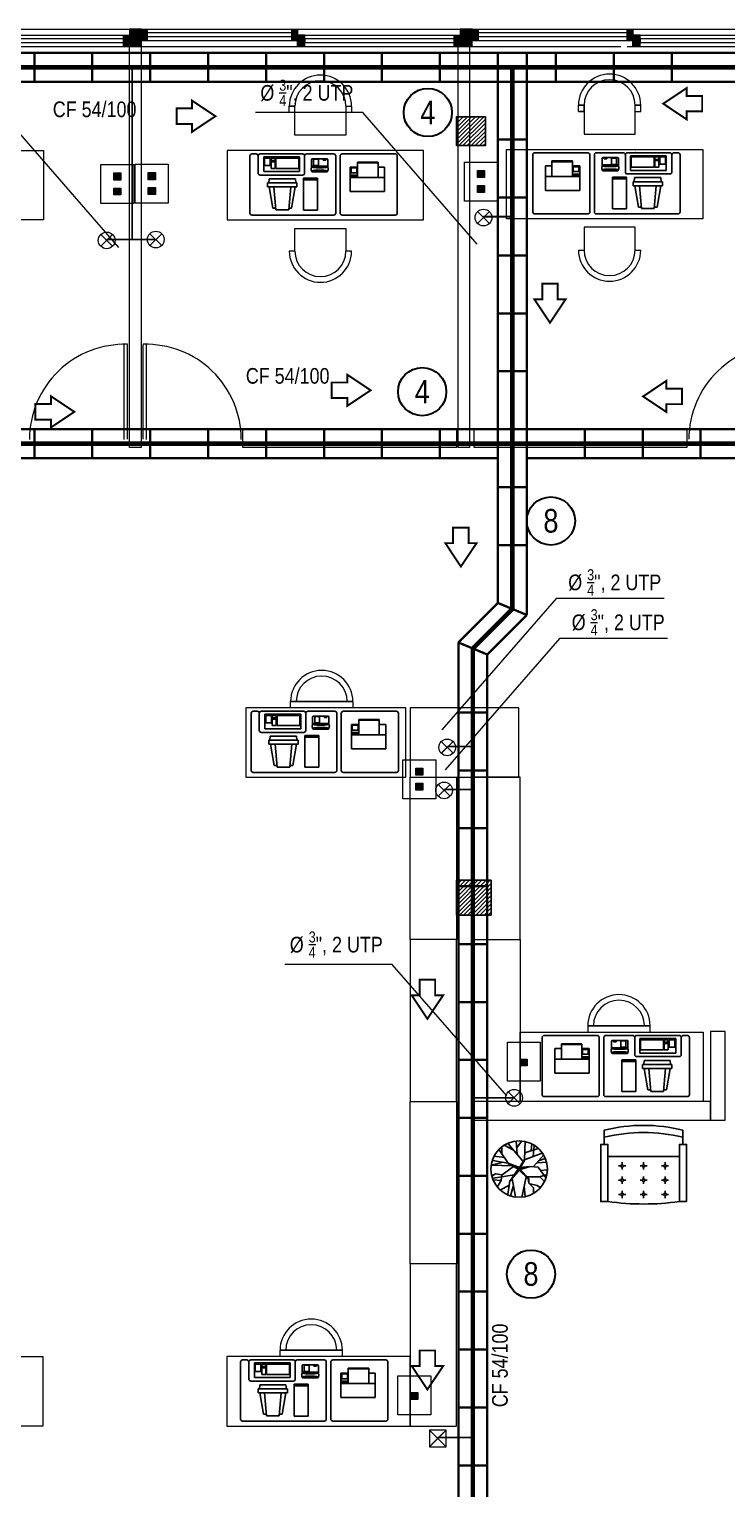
# Model space of a CAD drawing. Header units: millimetres. Extents: x 0 to 126, y 0 to 76.
# Drawn here: x 34.95 to 40.97, y 24.75 to 37.35 of the extents above; entities that cross this region are included whole.
import ezdxf

# ---------------------------------------------------------------- set-up
doc = ezdxf.new("R2010")
doc.units = ezdxf.units.MM
doc.linetypes.add('Continua', pattern=[0])
doc.linetypes.add('DASHED', pattern=[0.75, 0.5, -0.25])
for name, color, linetype in [('9__9', 9, 'Continuous'), ('E-COLUMNA', 20, 'Continuous'), ('HatchColus', 8, 'Continuous'), ('MOVABLE_FURNISHINGS', 7, 'Continuous'), ('Muebles', 2, 'Continuous'), ('TRACO01', 7, 'Continuous'), ('TRACO02', 255, 'Continuous')]:
    doc.layers.add(name, color=color, linetype=linetype)
for name, color, linetype, lineweight in [('ARQUITECTÓNICO', 152, 'Continuous', 0), ('INST. VOZ Y DATOS', 40, 'Continuous', 0), ('TEXTOS INST. VOZ Y DATOS', 1, 'Continuous', 0)]:
    doc.layers.add(name, color=color, linetype=linetype, lineweight=lineweight)
doc.styles.add('75', font='ARIALN.TTF', dxfattribs={"height": 0.135})
pattern_1 = [(45, (-703.665528, -104.339468), (-0.0176776695, 0.0176776695), [])]

# ---------------------------------------------------------------- blocks, each defined once
blk = doc.blocks.new('A$C35E06030')
at = {"layer": 'HatchColus', "linetype": 'Continua', "ltscale": 0.05}
h = blk.add_hatch(dxfattribs=at)
h.set_pattern_fill('ANSI31', color=256, scale=0.2, style=0)
h.set_pattern_definition(pattern_1)
h.paths.add_polyline_path([(5.65, 32.595), (5.65, 32.295), (5.95, 32.295), (5.95, 32.595)])
h.paths.add_polyline_path([(11.35, 32.595), (11.35, 32.345), (11.6, 32.345), (11.6, 32.595)])
h = blk.add_hatch(dxfattribs=at)
h.set_pattern_fill('ANSI31', color=256, scale=0.2, style=0)
h.set_pattern_definition(pattern_1)
h.paths.add_polyline_path([(0.2, 25.603), (0, 25.603), (0, 25.203), (0.2, 25.203)])
h.paths.add_polyline_path([(5.949, 26.003), (5.649, 26.003), (5.649, 25.703), (5.949, 25.703)])
h.paths.add_polyline_path([(11.65, 26.003), (11.35, 26.003), (11.35, 25.703), (11.65, 25.703)])
h.paths.add_polyline_path([(17.2, 25.603), (17, 25.603), (17, 25.203), (17.2, 25.203)])
at = {"layer": 'E-COLUMNA', "linetype": 'Continua', "ltscale": 0.05}
for points in [[(11.35, 32.345), (11.6, 32.345), (11.6, 32.595), (11.35, 32.595)], [(11.35, 25.703), (11.65, 25.703), (11.65, 26.003), (11.35, 26.003)]]:
    blk.add_lwpolyline(points, close=True, dxfattribs=at)
blk = doc.blocks.new('A$C12894DB4')
at = {"layer": 'TRACO01', "color": 0}
for p, q in [((9.91, 5.66), (9.91, 5.26)), ((11.31, 5.66), (9.91, 5.66)), ((11.31, 5.46), (9.91, 5.46)), ((11.31, 5.26), (9.91, 5.26)), ((11.31, 4.66), (9.91, 4.66)), ((9.91, 4.66), (9.91, 3.46)), ((11.31, 5.66), (11.31, 5.26)), ((11.31, 4.66), (11.31, 3.46)), ((17.03, 4.24), (17.03, 4.14)), ((20.83, 4.44), (17.23, 4.44)), ((18.23, 4.2), (18.23, 4.05)), ((19.83, 4.2), (19.83, 4.05)), ((21.03, 4.24), (21.03, 4.13)), ((24.13, 3.58), (29.73, 3.58)), ((24.13, 3.58), (24.13, 1.08)), ((29.73, 3.58), (29.73, 1.08)), ((29.93, 3.58), (29.93, 1.98)), ((29.93, 3.58), (30.93, 3.58)), ((30.93, 3.58), (30.93, 1.98)), ((9.71, 2.26), (4.71, 2.26)), ((11.31, 3.46), (9.91, 3.46)), ((17.03, 3.36), (17.03, 1.44)), ((20.83, 3.04), (17.23, 3.04)), ((20.83, 1.24), (17.23, 1.24)), ((17.53, 1.57), (17.53, 1.37)), ((18.13, 1.57), (17.53, 1.57)), ((18.13, 1.37), (17.53, 1.37)), ((18.13, 1.57), (18.13, 1.37)), ((18.23, 3.43), (18.23, 3.28)), ((19.33, 2.91), (19.33, 1.37)), ((19.33, 2.91), (20.53, 2.91)), ((19.33, 1.37), (20.53, 1.37)), ((19.83, 3.43), (19.83, 3.28)), ((20.53, 2.91), (20.53, 1.37)), ((21.03, 3.36), (21.03, 1.44)), ((24.13, 1.08), (29.73, 1.08)), ((29.93, 1.98), (30.93, 1.98)), ((29.93, 1.68), (29.93, 1.08)), ((29.93, 1.68), (30.93, 1.68)), ((29.93, 1.08), (30.93, 1.08)), ((30.93, 1.68), (30.93, 1.08)), ((31.13, 2.88), (31.13, 1.08)), ((31.13, 2.88), (32.53, 2.88)), ((31.13, 1.08), (32.53, 1.08)), ((32.53, 2.88), (32.53, 1.08))]:
    blk.add_line(p, q, dxfattribs=at)
for centre, radius, start, end in [((18.18, 3.74), 1.25, 166.0825, 180), ((18.18, 3.74), 1.25, 180, 191.2958), ((17.16, 3.98), 0.2, 70.2489, 166.4245), ((17.23, 4.24), 0.2, 90, 180), ((18.07, 7.64), 3.57, 256.1032, 263.8325), ((18.64, 12.93), 8.89, 263.8325, 267.4371), ((17.99, 4.2), 0.24, 0, 90), ((19.03, 21.61), 17.58, 267.4371, 270), ((19.03, 21.61), 17.58, 270, 272.5629), ((19.42, 12.93), 8.89, 272.5629, 276.1675), ((20.07, 4.2), 0.24, 90, 180), ((19.99, 7.64), 3.57, 276.1675, 283.8968), ((20.83, 4.24), 0.2, 0, 90), ((20.9, 3.98), 0.2, 9.5352, 104.6502), ((20.4, 3.82), 0.72, 9.4076, 17.8024), ((19.88, 3.74), 1.25, 0, 9.4076), ((19.88, 3.74), 1.25, 350.5924, 360), ((17.19, 3.54), 0.24, 191.2958, 283.3617), ((17.23, 2.84), 0.2, 90, 180), ((17.23, 1.44), 0.2, 180, 270), ((18.07, -0.17), 3.57, 96.1675, 103.8968), ((16.93, 3.52), 0.369, 323.5958, 323.7272), ((18.64, -5.45), 8.89, 92.5629, 96.1675), ((17.99, 3.28), 0.24, 270, 0), ((19.03, -14.14), 17.58, 90, 92.5629), ((19.03, -14.14), 17.58, 87.4371, 90), ((19.42, -5.45), 8.89, 83.8325, 87.4371), ((20.07, 3.28), 0.24, 180, 270), ((19.99, -0.17), 3.57, 76.6383, 83.8325), ((20.87, 3.54), 0.24, 256.6383, 358.4297), ((20.83, 2.84), 0.2, 0, 90), ((20.83, 1.44), 0.2, 270, 0)]:
    blk.add_arc(centre, radius, start, end, dxfattribs=at)
at = {"layer": 'TRACO02', "color": 0}
for p, q in [((0, 14.54), (0, 0.54)), ((0.5, 15.04), (13.5, 15.04)), ((14, 14.54), (14, 0.54)), ((15.1, 14.54), (15.1, 0.54)), ((35.6, 15.04), (15.6, 15.04)), ((36.1, 14.54), (36.1, 0.54)), ((19.55, 6), (19.55, 13.8)), ((22.95, 13.8), (19.55, 13.8)), ((22.95, 6), (22.95, 13.8)), ((24.99, 8.15), (25.9, 13.35)), ((25.9, 13.35), (26.59, 13.35)), ((26.13, 8.15), (26.62, 13.75)), ((26.62, 13.75), (29.75, 13.75)), ((30.24, 8.15), (29.75, 13.75)), ((29.79, 13.35), (30.47, 13.35)), ((31.39, 8.15), (30.47, 13.35)), ((11.51, 9.26), (3.11, 9.26)), ((3.11, 9.26), (3.11, 3.26)), ((11.51, 9.26), (11.51, 3.26)), ((24.59, 8.15), (31.79, 8.15)), ((24.59, 7.15), (24.59, 8.15)), ((31.79, 7.15), (31.79, 8.15)), ((11.51, 5.86), (3.11, 5.86)), ((4.71, 5.86), (4.71, 2.06)), ((9.71, 5.86), (9.71, 2.06)), ((22.95, 6.4), (19.55, 6.4)), ((22.95, 6), (19.55, 6)), ((22.7, 4.74), (22.7, 0.54)), ((33.6, 5.24), (23.2, 5.24)), ((23.93, 4.38), (32.73, 4.38)), ((23.93, 4.38), (23.93, 0.78)), ((24.59, 7.15), (31.79, 7.15)), ((24.98, 6.15), (24.89, 7.15)), ((24.98, 6.15), (31.4, 6.15)), ((31.4, 6.15), (31.49, 7.15)), ((32.73, 4.38), (32.73, 0.78)), ((34.1, 4.74), (34.1, 0.54)), ((0.5, 0.04), (13.5, 0.04)), ((4.71, 3.26), (3.11, 3.26)), ((9.71, 2.06), (4.71, 2.06)), ((11.51, 3.26), (9.71, 3.26)), ((22.2, 0.04), (15.6, 0.04)), ((33.6, 0.04), (23.2, 0.04)), ((23.93, 0.78), (32.73, 0.78)), ((35.6, 0.04), (34.6, 0.04))]:
    blk.add_line(p, q, dxfattribs=at)
for centre, radius, start, end in [((0.5, 14.54), 0.5, 90, 180), ((13.5, 14.54), 0.5, 0, 90), ((15.6, 14.54), 0.5, 90, 180), ((35.6, 14.54), 0.5, 0, 90), ((23.2, 4.74), 0.5, 90, 180), ((33.6, 4.74), 0.5, 0, 90), ((0.5, 0.54), 0.5, 180, 270), ((13.5, 0.54), 0.5, 270, 0), ((15.6, 0.54), 0.5, 180, 270), ((22.2, 0.54), 0.5, 270, 0), ((23.2, 0.54), 0.5, 180, 270), ((27.71, -4.98), 5.57, 115.6743, 116.5651), ((29.09, -4.98), 5.57, 63.4349, 64.3257), ((33.6, 0.54), 0.5, 270, 0), ((34.6, 0.54), 0.5, 180, 270), ((35.6, 0.54), 0.5, 270, 0)]:
    blk.add_arc(centre, radius, start, end, dxfattribs=at)
blk = doc.blocks.new('arbolp114')
at = {"color": 0, "linetype": 'ByBlock'}
for p, q in [((-0.319, 0.205), (-0.389, 0.318)), ((-0.182, 0.289), (-0.333, 0.369)), ((-0.165, 0.209), (-0.203, 0.453)), ((-0.109, 0.31), (-0.154, 0.474)), ((-0.126, 0.175), (-0.067, 0.491)), ((0.126, 0.138), (0.045, 0.503)), ((0.091, 0.306), (0.108, 0.482)), ((0.168, 0.249), (0.252, 0.332)), ((0.193, 0.26), (0.319, 0.289)), ((0.252, 0.332), (0.256, 0.436)), ((0.319, 0.289), (0.378, 0.331)), ((-0.417, 0.087), (-0.476, 0.121)), ((-0.326, 0.205), (-0.462, 0.192)), ((-0.088, 0.104), (-0.462, 0.159)), ((-0.301, 0.104), (-0.417, 0.087)), ((-0.305, 0.104), (-0.319, 0.205)), ((-0.098, -0.045), (-0.301, 0.104)), ((-0.018, -0.001), (-0.165, 0.213)), ((-0.165, 0.213), (0.001, 0.019)), ((-0.116, 0.148), (-0.006, 0.006)), ((-0.001, 0.009), (-0.116, 0.148)), ((-0.006, 0.006), (-0.013, -0.015)), ((0.151, 0.157), (-0.001, 0.009)), ((0.001, 0.019), (0.157, 0.171)), ((0.005, 0), (0.151, 0.157)), ((0.018, 0.007), (0.168, 0.165)), ((0.018, 0.007), (0.196, -0.047)), ((0.143, 0.138), (0.357, 0.138)), ((0.157, 0.171), (0.168, 0.249)), ((0.168, 0.165), (0.168, 0.249)), ((0.336, -0.035), (0.476, 0.163)), ((0.357, 0.138), (0.497, 0.096)), ((0.361, 0.133), (0.452, 0.226)), ((0.375, 0.028), (0.504, 0.012)), ((-0.494, -0.068), (-0.119, -0.057)), ((-0.305, -0.115), (-0.494, -0.068)), ((-0.203, -0.102), (-0.466, -0.152)), ((-0.256, -0.207), (-0.452, -0.228)), ((-0.195, -0.102), (-0.354, -0.342)), ((-0.203, -0.098), (-0.119, -0.057)), ((0.008, -0.026), (-0.195, -0.102)), ((0.073, -0.134), (-0.193, -0.447)), ((-0.179, -0.095), (0.011, -0.018)), ((-0.116, -0.063), (0.005, -0.003)), ((-0.013, -0.015), (-0.116, -0.063)), ((-0.098, -0.045), (-0.018, -0.001)), ((-0.033, -0.258), (-0.056, -0.497)), ((0.174, -0.042), (0.005, 0)), ((0.005, -0.003), (0.068, -0.021)), ((0.008, -0.026), (0.193, -0.047)), ((0.008, -0.026), (0.094, -0.169)), ((0.011, -0.018), (0.174, -0.042)), ((0.017, -0.021), (0.094, -0.152)), ((0.094, -0.161), (0.417, -0.287)), ((0.094, -0.169), (0.105, -0.493)), ((0.196, -0.047), (0.336, -0.035)), ((0.245, -0.22), (0.266, -0.409)), ((0.256, -0.047), (0.438, -0.253)), ((0.319, -0.11), (0.494, -0.123)), ((0.34, -0.144), (0.459, -0.186)), ((-0.305, -0.27), (-0.305, -0.392)), ((-0.098, -0.333), (-0.256, -0.417)), ((-0.044, -0.376), (0.042, -0.493)), ((0.098, -0.287), (0.336, -0.363)), ((0.21, -0.329), (0.224, -0.442))]:
    blk.add_line(p, q, dxfattribs=at)
blk.add_circle((0, 0), 0.5, dxfattribs=at)
blk = doc.blocks.new('A$C6B612579')
at = {"layer": '9__9', "color": 253, "extrusion": (0, 0, -1), "xscale": 4.875, "yscale": 4.875, "zscale": 4.875}
blk.add_blockref('arbolp114', (-2.46, 2.44), dxfattribs=at)
blk = doc.blocks.new('Sillon_2')
at = {"layer": 'MOVABLE_FURNISHINGS', "color": 7, "linetype": 'Continuous'}
for points in [[(0.0375, 0.75), (0.0375, 0.675, -0.1212121), (0.8625, 0.675), (0.8625, 0.75, 0.1212121)], [(0.2125, 0.375, -1), (0.2375, 0.375, -1)], [(0.4375, 0.375, -1), (0.4625, 0.375, -1)], [(0.6625, 0.375, -1), (0.6875, 0.375, -1)], [(0.2125, 0.225, -1), (0.2375, 0.225, -1)], [(0.4375, 0.225, -1), (0.4625, 0.225, -1)], [(0.6625, 0.225, -1), (0.6875, 0.225, -1)], [(0.2125, 0.075, -1), (0.2375, 0.075, -1)], [(0.4375, 0.075, -1), (0.4625, 0.075, -1)], [(0.6625, 0.075, -1), (0.6875, 0.075, -1)]]:
    blk.add_lwpolyline(points, format="xyb", close=True, dxfattribs=at)
for points in [[(0.8625, 0.6), (0.8625, 0.675, 0.1212121), (0.0375, 0.675), (0.0375, 0.6)], [(0.0375, 0), (0.075, 0, 0.0666667), (0.825, 0), (0.8625, 0)]]:
    blk.add_lwpolyline(points, format="xyb", dxfattribs=at)
for points in [[(0, 0), (0.075, 0), (0.075, 0.6), (0, 0.6)], [(0.825, 0), (0.9, 0), (0.9, 0.6), (0.825, 0.6)]]:
    blk.add_lwpolyline(points, close=True, dxfattribs=at)
for points in [[(0.075, 0.475), (0.825, 0.475)], [(0.1875, 0.375), (0.2125, 0.375)], [(0.225, 0.4125), (0.225, 0.3875)], [(0.225, 0.3625), (0.225, 0.3375)], [(0.2375, 0.375), (0.2625, 0.375)], [(0.4125, 0.375), (0.4375, 0.375)], [(0.45, 0.4125), (0.45, 0.3875)], [(0.45, 0.3625), (0.45, 0.3375)], [(0.4625, 0.375), (0.4875, 0.375)], [(0.6375, 0.375), (0.6625, 0.375)], [(0.675, 0.4125), (0.675, 0.3875)], [(0.675, 0.3625), (0.675, 0.3375)], [(0.6875, 0.375), (0.7125, 0.375)], [(0.1875, 0.225), (0.2125, 0.225)], [(0.225, 0.2625), (0.225, 0.2375)], [(0.225, 0.2125), (0.225, 0.1875)], [(0.2375, 0.225), (0.2625, 0.225)], [(0.4125, 0.225), (0.4375, 0.225)], [(0.45, 0.2625), (0.45, 0.2375)], [(0.45, 0.2125), (0.45, 0.1875)], [(0.4625, 0.225), (0.4875, 0.225)], [(0.6375, 0.225), (0.6625, 0.225)], [(0.675, 0.2625), (0.675, 0.2375)], [(0.675, 0.2125), (0.675, 0.1875)], [(0.6875, 0.225), (0.7125, 0.225)], [(0.1875, 0.075), (0.2125, 0.075)], [(0.225, 0.1125), (0.225, 0.0875)], [(0.225, 0.0625), (0.225, 0.0375)], [(0.2375, 0.075), (0.2625, 0.075)], [(0.4125, 0.075), (0.4375, 0.075)], [(0.45, 0.1125), (0.45, 0.0875)], [(0.45, 0.0625), (0.45, 0.0375)], [(0.4625, 0.075), (0.4875, 0.075)], [(0.6375, 0.075), (0.6625, 0.075)], [(0.675, 0.1125), (0.675, 0.0875)], [(0.675, 0.0625), (0.675, 0.0375)], [(0.6875, 0.075), (0.7125, 0.075)]]:
    blk.add_lwpolyline(points, dxfattribs=at)
blk = doc.blocks.new('A$C1BEB1155')
at = {"layer": 'INST. VOZ Y DATOS', "color": 6}
for points in [[(0, 0.144), (0.144, 0)], [(0, 0), (0.144, 0.144)]]:
    blk.add_lwpolyline(points, dxfattribs=at)
blk.add_lwpolyline([(0.144, 0.144), (0, 0.144), (0, 0), (0.144, 0)], close=True, dxfattribs=at)

msp = doc.modelspace()

# ---------------------------------------------------------------- hatches: boundary and pattern name
at = {"layer": 'ARQUITECTÓNICO'}
h = msp.add_hatch(color=0, dxfattribs=at)
h.paths.add_polyline_path([(35.821, 37.252), (35.769, 37.252), (35.769, 37.202), (35.821, 37.202)])
h.paths.add_polyline_path([(35.821, 37.302), (35.769, 37.302), (35.769, 37.252), (35.821, 37.252)])
h = msp.add_hatch(color=0, dxfattribs=at)
h.paths.add_polyline_path([(35.821, 37.352), (35.821, 37.302), (35.925, 37.302), (35.925, 37.352)])
h.paths.add_polyline_path([(35.821, 37.302), (35.821, 37.252), (35.925, 37.252), (35.925, 37.302)])
h.paths.add_polyline_path([(35.925, 37.202), (35.925, 37.252), (35.821, 37.252), (35.821, 37.202)])
for points in [[(35.973, 37.352), (35.922, 37.352), (35.922, 37.252), (35.973, 37.252)], [(38.829, 37.352), (38.777, 37.352), (38.777, 37.252), (38.829, 37.252)]]:
    msp.add_hatch(color=0, dxfattribs=at).paths.add_polyline_path(points)
h = msp.add_hatch(color=0, dxfattribs=at)
h.paths.add_polyline_path([(37.271, 37.202), (37.334, 37.202), (37.334, 37.302), (37.271, 37.302)])
h.paths.add_polyline_path([(37.271, 37.252), (37.271, 37.352), (37.22, 37.352), (37.22, 37.252)])
h = msp.add_hatch(color=0, dxfattribs=at)
h.paths.add_polyline_path([(38.673, 37.252), (38.622, 37.252), (38.622, 37.202), (38.673, 37.202)])
h.paths.add_polyline_path([(38.673, 37.302), (38.622, 37.302), (38.622, 37.252), (38.673, 37.252)])
h = msp.add_hatch(color=0, dxfattribs=at)
h.paths.add_polyline_path([(38.673, 37.352), (38.673, 37.302), (38.777, 37.302), (38.777, 37.352)])
h.paths.add_polyline_path([(38.673, 37.302), (38.673, 37.252), (38.777, 37.252), (38.777, 37.302)])
h.paths.add_polyline_path([(38.777, 37.202), (38.777, 37.252), (38.673, 37.252), (38.673, 37.202)])
h = msp.add_hatch(color=0, dxfattribs=at)
h.paths.add_polyline_path([(40.165, 37.202), (40.228, 37.202), (40.228, 37.302), (40.165, 37.302)])
h.paths.add_polyline_path([(40.165, 37.252), (40.165, 37.352), (40.114, 37.352), (40.114, 37.252)])
at = {"layer": 'INST. VOZ Y DATOS'}
for points in [[(35.685, 36.111), (35.746, 36.111), (35.746, 36.05), (35.685, 36.05)], [(35.982, 36.114), (36.043, 36.114), (36.043, 36.053), (35.982, 36.053)], [(38.822, 36.131), (38.883, 36.131), (38.883, 36.071), (38.822, 36.071)], [(35.685, 35.981), (35.746, 35.981), (35.746, 35.921), (35.685, 35.921)], [(35.982, 35.985), (36.043, 35.985), (36.043, 35.924), (35.982, 35.924)], [(38.822, 36.002), (38.883, 36.002), (38.883, 35.941), (38.822, 35.941)], [(38.291, 30.972), (38.351, 30.972), (38.351, 30.912), (38.291, 30.912)], [(38.291, 30.843), (38.351, 30.843), (38.351, 30.783), (38.291, 30.783)], [(39.193, 28.462), (39.254, 28.462), (39.254, 28.402), (39.193, 28.402)], [(38.249, 25.582), (38.309, 25.582), (38.309, 25.522), (38.249, 25.522)]]:
    msp.add_hatch(color=256, dxfattribs=at).paths.add_polyline_path(points)

# ---------------------------------------------------------------- linework, layer by layer
at = {"layer": 'ARQUITECTÓNICO', "ltscale": 0.3}
for p, q in [((34.371, 37.352), (40.061, 37.352)), ((40.061, 37.352), (44.641, 37.352)), ((34.371, 37.202), (40.061, 37.202)), ((40.116, 37.202), (44.396, 37.202))]:
    msp.add_line(p, q, dxfattribs=at)
at = {"layer": 'ARQUITECTÓNICO', "color": 0}
for p, q in [((34.456, 37.302), (35.769, 37.302)), ((37.271, 37.202), (37.271, 37.352)), ((37.271, 37.302), (37.271, 37.202)), ((37.271, 37.302), (38.622, 37.302)), ((40.165, 37.202), (40.165, 37.352)), ((40.165, 37.302), (40.165, 37.202)), ((40.165, 37.302), (41.479, 37.302)), ((37.271, 37.252), (35.906, 37.252)), ((40.165, 37.252), (38.8, 37.252)), ((37.248, 36.687), (37.199, 36.687)), ((40.183, 36.696), (40.232, 36.696)), ((37.248, 35.436), (37.199, 35.436)), ((37.737, 35.436), (37.693, 35.436)), ((39.694, 35.445), (39.743, 35.445)), ((40.183, 35.445), (40.232, 35.445)), ((37.748, 31.548), (37.21, 31.548)), ((39.775, 28.749), (40.313, 28.749)), ((37.656, 25.948), (37.119, 25.948))]:
    msp.add_line(p, q, dxfattribs=at)
at = {"layer": 'ARQUITECTÓNICO'}
for p, q in [((35.774, 33.811), (35.774, 34.628)), ((35.803, 33.813), (35.803, 34.631)), ((35.938, 33.813), (35.938, 34.631)), ((35.967, 33.811), (35.967, 34.628))]:
    msp.add_line(p, q, dxfattribs=at)
at = {"layer": 'ARQUITECTÓNICO', "color": 0}
for points in [[(35.821, 37.202), (35.769, 37.202), (35.769, 37.302), (35.821, 37.302)], [(35.821, 37.202), (35.925, 37.202), (35.925, 37.352), (35.821, 37.352)], [(35.973, 37.252), (35.922, 37.252), (35.922, 37.352), (35.973, 37.352)], [(35.957, 37.289), (37.22, 37.289), (37.22, 37.321), (35.957, 37.321)], [(37.271, 37.252), (37.22, 37.252), (37.22, 37.352), (37.271, 37.352)], [(37.271, 37.202), (37.334, 37.202), (37.334, 37.302), (37.271, 37.302)], [(38.673, 37.202), (38.622, 37.202), (38.622, 37.302), (38.673, 37.302)], [(38.673, 37.202), (38.777, 37.202), (38.777, 37.352), (38.673, 37.352)], [(38.829, 37.252), (38.777, 37.252), (38.777, 37.352), (38.829, 37.352)], [(38.829, 37.289), (40.114, 37.289), (40.114, 37.321), (38.829, 37.321)], [(40.165, 37.252), (40.114, 37.252), (40.114, 37.352), (40.165, 37.352)], [(40.165, 37.202), (40.228, 37.202), (40.228, 37.302), (40.165, 37.302)], [(34.518, 37.236), (35.781, 37.236), (35.781, 37.268), (34.518, 37.268)], [(35.821, 37.202), (35.921, 37.202), (35.921, 33.741), (35.821, 33.741)], [(37.334, 37.236), (38.622, 37.236), (38.622, 37.268), (37.334, 37.268)], [(38.655, 37.202), (38.755, 37.202), (38.755, 33.741), (38.655, 33.741)], [(40.228, 37.236), (41.491, 37.236), (41.491, 37.268), (40.228, 37.268)], [(33.383, 36.305), (35.079, 36.305), (35.079, 35.705), (33.383, 35.705)], [(38.358, 36.305), (36.662, 36.305), (36.662, 35.705), (38.358, 35.705)], [(39.073, 36.314), (40.769, 36.314), (40.769, 35.714), (39.073, 35.714)], [(38.641, 33.741), (36.797, 33.741), (36.797, 33.901), (38.641, 33.901)], [(38.791, 33.743), (40.634, 33.743), (40.634, 33.903), (38.791, 33.903)], [(37.747, 31.494), (37.21, 31.494), (37.21, 31.548), (37.747, 31.548)], [(37.659, 31.548), (37.298, 31.548), (37.298, 31.548), (37.659, 31.548)], [(38.206, 31.494), (36.825, 31.494), (36.825, 30.894), (38.206, 30.894)], [(38.241, 30.894), (39.181, 30.894), (39.181, 31.495), (38.241, 31.495)], [(38.641, 29.494), (38.241, 29.494), (38.241, 30.894), (38.641, 30.894)], [(38.791, 29.495), (39.191, 29.495), (39.191, 30.895), (38.791, 30.895)], [(38.641, 29.494), (38.241, 29.494), (38.241, 28.094), (38.641, 28.094)], [(38.791, 29.495), (39.191, 29.495), (39.191, 28.095), (38.791, 28.095)], [(39.775, 28.695), (40.313, 28.695), (40.313, 28.749), (39.775, 28.749)], [(39.863, 28.749), (40.224, 28.749), (40.224, 28.749), (39.863, 28.749)], [(39.191, 28.695), (40.772, 28.695), (40.772, 28.095), (39.191, 28.095)], [(40.834, 27.934), (40.96, 27.934), (40.96, 28.699), (40.834, 28.699)], [(38.641, 26.694), (38.241, 26.694), (38.241, 28.094), (38.641, 28.094)], [(38.791, 27.934), (40.834, 27.934), (40.834, 28.095), (38.791, 28.095)], [(38.641, 26.694), (38.241, 26.694), (38.241, 25.294), (38.641, 25.294)], [(33.491, 25.894), (35.072, 25.894), (35.072, 25.294), (33.491, 25.294)], [(38.241, 25.894), (36.66, 25.894), (36.66, 25.294), (38.241, 25.294)], [(37.656, 25.894), (37.119, 25.894), (37.119, 25.948), (37.656, 25.948)], [(37.568, 25.948), (37.207, 25.948), (37.207, 25.948), (37.568, 25.948)]]:
    msp.add_lwpolyline(points, close=True, dxfattribs=at)
for points in [[(37.248, 36.632), (37.199, 36.632), (37.199, 36.687), (37.248, 36.687)], [(37.688, 36.687), (37.688, 36.687), (37.688, 36.436), (37.248, 36.436), (37.248, 36.687)], [(37.688, 36.687), (37.737, 36.687), (37.737, 36.632), (37.688, 36.632)], [(39.694, 36.642), (39.743, 36.642), (39.743, 36.696), (39.694, 36.696)], [(39.743, 36.642), (39.694, 36.642), (39.694, 36.696), (39.743, 36.696)], [(39.743, 36.696), (39.743, 36.696), (39.743, 36.446), (40.183, 36.446), (40.183, 36.696)], [(40.183, 36.642), (40.232, 36.642), (40.232, 36.696), (40.183, 36.696)], [(37.248, 35.436), (37.248, 35.632), (37.688, 35.632), (37.688, 35.436), (37.688, 35.436)], [(40.183, 35.445), (40.183, 35.642), (39.743, 35.642), (39.743, 35.445), (39.743, 35.445)]]:
    msp.add_lwpolyline(points, dxfattribs=at)
at = {"layer": 'ARQUITECTÓNICO'}
for centre, radius, start, end in [((37.468, 36.687), 0.269, 0, 180), ((39.963, 36.696), 0.269, 0, 180), ((37.468, 36.687), 0.22, 0, 180), ((39.963, 36.696), 0.22, 0, 180), ((37.468, 35.436), 0.269, 180, 0), ((37.468, 35.436), 0.22, 180, 360), ((39.963, 35.445), 0.269, 180, 0), ((39.963, 35.445), 0.22, 180, 360), ((37.479, 31.548), 0.269, 0, 180), ((37.479, 31.548), 0.22, 0, 180), ((40.044, 28.749), 0.269, 0, 180), ((40.044, 28.749), 0.22, 0, 180), ((37.388, 25.948), 0.269, 0, 180), ((37.388, 25.948), 0.22, 0, 180)]:
    msp.add_arc(centre, radius, start, end, dxfattribs=at)
at = {"layer": 'ARQUITECTÓNICO', "ltscale": 0.03}
for centre, start, end in [((35.779, 33.809), 88.3587, 179.8544), ((35.962, 33.809), 0.1456, 91.6413), ((41.47, 33.81), 88.3587, 179.8544)]:
    msp.add_arc(centre, 0.823, start, end, dxfattribs=at)
at = {"layer": 'INST. VOZ Y DATOS', "const_width": 0.02}
for points in [[(38.999, 37.149), (34.499, 37.149)], [(34.999, 37.149), (34.999, 36.899)], [(35.499, 37.149), (35.499, 36.899)], [(35.999, 37.149), (35.999, 36.899)], [(36.499, 37.149), (36.499, 36.899)], [(36.999, 37.149), (36.999, 36.899)], [(37.499, 37.149), (37.499, 36.899)], [(37.999, 37.149), (37.999, 36.899)], [(38.499, 37.149), (38.499, 36.899)], [(38.999, 32.899), (38.999, 37.149)], [(38.999, 37.149), (43.499, 37.149)], [(39.249, 32.899), (39.249, 37.149)], [(39.499, 36.899), (39.499, 37.149)], [(39.999, 36.899), (39.999, 37.149)], [(40.499, 36.899), (40.499, 37.149)], [(38.999, 36.899), (34.499, 36.899)], [(39.249, 36.899), (38.999, 36.899)], [(38.999, 36.899), (43.499, 36.899)], [(39.249, 36.399), (38.999, 36.399)], [(39.249, 35.899), (38.999, 35.899)], [(39.249, 35.399), (38.999, 35.399)], [(39.249, 34.899), (38.999, 34.899)], [(39.249, 34.399), (38.999, 34.399)], [(30.999, 33.899), (38.999, 33.899)], [(34.999, 33.649), (34.999, 33.899)], [(35.499, 33.649), (35.499, 33.899)], [(35.999, 33.649), (35.999, 33.899)], [(36.499, 33.649), (36.499, 33.899)], [(36.999, 33.649), (36.999, 33.899)], [(37.499, 33.649), (37.499, 33.899)], [(37.999, 33.649), (37.999, 33.899)], [(38.499, 33.649), (38.499, 33.899)], [(39.249, 33.899), (38.999, 33.899)], [(39.249, 33.899), (43.749, 33.899)], [(39.749, 33.649), (39.749, 33.899)], [(40.249, 33.649), (40.249, 33.899)], [(40.749, 33.649), (40.749, 33.899)], [(30.999, 33.649), (38.999, 33.649)], [(39.249, 33.649), (43.749, 33.649)], [(39.249, 33.399), (38.999, 33.399)], [(38.999, 32.399), (38.999, 32.899)], [(39.249, 32.899), (38.999, 32.899)], [(39.249, 32.295), (39.249, 32.899)], [(38.999, 32.399), (38.658, 32.058)], [(39.249, 32.295), (38.999, 32.399)], [(39.249, 32.295), (38.908, 31.954)], [(38.658, 31.454), (38.658, 32.058)], [(38.908, 31.954), (38.658, 32.058)], [(38.908, 31.454), (38.908, 31.954)], [(38.658, 20.454), (38.658, 31.454)], [(38.908, 31.454), (38.658, 31.454)], [(38.908, 20.351), (38.908, 31.454)], [(38.908, 30.954), (38.658, 30.954)], [(38.908, 30.454), (38.658, 30.454)], [(38.908, 29.954), (38.658, 29.954)], [(38.908, 29.454), (38.658, 29.454)], [(38.908, 28.954), (38.658, 28.954)], [(38.908, 28.454), (38.658, 28.454)], [(38.908, 27.954), (38.658, 27.954)], [(38.908, 27.454), (38.658, 27.454)], [(38.908, 26.954), (38.658, 26.954)], [(38.908, 26.454), (38.658, 26.454)], [(38.908, 25.954), (38.658, 25.954)], [(38.908, 25.454), (38.658, 25.454)], [(38.908, 24.954), (38.658, 24.954)]]:
    msp.add_lwpolyline(points, dxfattribs=at)
at = {"layer": 'INST. VOZ Y DATOS', "color": 6, "const_width": 0.04}
for points in [[(39.124, 37.024), (34.499, 37.024)], [(38.874, 37.024), (43.499, 37.024)], [(39.124, 32.774), (39.124, 37.024)], [(30.999, 33.774), (39.124, 33.774)], [(39.124, 33.774), (43.624, 33.774)], [(39.124, 32.347), (39.124, 32.899)], [(39.124, 32.347), (38.783, 32.006)], [(38.783, 31.454), (38.783, 32.006)], [(38.783, 20.403), (38.783, 31.454)]]:
    msp.add_lwpolyline(points, dxfattribs=at)
at = {"layer": 'INST. VOZ Y DATOS', "color": 6, "linetype": 'DASHED', "ltscale": 0.01, "const_width": 0.015}
for points in [[(35.843, 37.024), (35.843, 35.536)], [(38.875, 35.734), (39.124, 35.734)], [(35.623, 35.536), (36.047, 35.536)], [(38.562, 31.16), (38.783, 31.16)], [(38.535, 30.788), (38.791, 30.788)], [(38.783, 28.127), (39.139, 28.127)], [(38.48, 25.194), (38.783, 25.194)]]:
    msp.add_lwpolyline(points, dxfattribs=at)
at = {"layer": 'INST. VOZ Y DATOS'}
for points in [[(35.573, 36.184), (35.857, 36.184), (35.857, 35.847), (35.573, 35.847)], [(35.87, 36.187), (36.155, 36.187), (36.155, 35.851), (35.87, 35.851)], [(38.71, 36.205), (38.995, 36.205), (38.995, 35.868), (38.71, 35.868)], [(35.685, 36.111), (35.746, 36.111), (35.746, 36.05), (35.685, 36.05)], [(35.982, 36.114), (36.043, 36.114), (36.043, 36.053), (35.982, 36.053)], [(38.822, 36.131), (38.883, 36.131), (38.883, 36.071), (38.822, 36.071)], [(35.685, 35.981), (35.746, 35.981), (35.746, 35.921), (35.685, 35.921)], [(35.982, 35.985), (36.043, 35.985), (36.043, 35.924), (35.982, 35.924)], [(38.822, 36.002), (38.883, 36.002), (38.883, 35.941), (38.822, 35.941)], [(38.179, 31.046), (38.463, 31.046), (38.463, 30.709), (38.179, 30.709)], [(38.291, 30.972), (38.351, 30.972), (38.351, 30.912), (38.291, 30.912)], [(38.291, 30.843), (38.351, 30.843), (38.351, 30.783), (38.291, 30.783)], [(39.081, 28.608), (39.365, 28.608), (39.365, 28.271), (39.081, 28.271)], [(39.193, 28.462), (39.253, 28.462), (39.253, 28.402), (39.193, 28.402)], [(38.136, 25.728), (38.42, 25.728), (38.42, 25.391), (38.136, 25.391)], [(38.248, 25.583), (38.308, 25.583), (38.308, 25.522), (38.248, 25.522)]]:
    msp.add_lwpolyline(points, close=True, dxfattribs=at)
at = {"layer": 'INST. VOZ Y DATOS', "color": 6}
for points in [[(38.824, 35.777), (38.926, 35.675)], [(38.824, 35.675), (38.926, 35.777)], [(35.572, 35.58), (35.674, 35.478)], [(35.572, 35.478), (35.674, 35.58)], [(35.996, 35.485), (36.098, 35.587)], [(38.511, 31.203), (38.613, 31.101)], [(38.511, 31.101), (38.613, 31.203)], [(38.484, 30.832), (38.586, 30.73)], [(38.484, 30.73), (38.586, 30.832)], [(39.088, 28.178), (39.19, 28.077)], [(39.088, 28.077), (39.19, 28.178)], [(38.429, 25.238), (38.531, 25.136)], [(38.429, 25.136), (38.531, 25.238)]]:
    msp.add_lwpolyline(points, dxfattribs=at)
at = {"layer": 'INST. VOZ Y DATOS', "color": 6, "ltscale": 0.1}
for points in [[(38.824, 35.777), (38.926, 35.675)], [(38.926, 35.777), (38.824, 35.675)], [(35.572, 35.58), (35.674, 35.478)], [(35.674, 35.58), (35.572, 35.478)], [(35.996, 35.587), (36.098, 35.485)], [(36.098, 35.587), (35.996, 35.485)], [(38.511, 31.203), (38.613, 31.101)], [(38.613, 31.203), (38.512, 31.101)], [(38.484, 30.832), (38.586, 30.73)], [(38.586, 30.832), (38.484, 30.73)], [(39.088, 28.178), (39.19, 28.077)], [(39.19, 28.178), (39.088, 28.077)]]:
    msp.add_lwpolyline(points, dxfattribs=at)
for centre in [(38.875, 35.726), (35.623, 35.529), (36.047, 35.536), (38.562, 31.152), (38.535, 30.781), (39.139, 28.127)]:
    msp.add_circle(centre, 0.072, dxfattribs=at)
at = {"layer": 'TEXTOS INST. VOZ Y DATOS', "const_width": 0.0168}
for points in [[(40.762, 36.709), (40.762, 36.642), (40.628, 36.642), (40.628, 36.574), (40.426, 36.709), (40.628, 36.844), (40.628, 36.776), (40.762, 36.776)], [(36.226, 36.601), (36.226, 36.668), (36.36, 36.668), (36.36, 36.735), (36.562, 36.601), (36.36, 36.466), (36.36, 36.533), (36.226, 36.533)], [(39.449, 35.155), (39.516, 35.155), (39.516, 35.021), (39.584, 35.021), (39.449, 34.818), (39.314, 35.021), (39.382, 35.021), (39.382, 35.155)], [(37.564, 34.235), (37.564, 34.302), (37.699, 34.302), (37.699, 34.37), (37.901, 34.235), (37.699, 34.1), (37.699, 34.168), (37.564, 34.168)], [(40.589, 34.182), (40.589, 34.115), (40.454, 34.115), (40.454, 34.047), (40.252, 34.182), (40.454, 34.317), (40.454, 34.249), (40.589, 34.249)], [(35.007, 34.049), (35.007, 34.116), (35.142, 34.116), (35.142, 34.184), (35.344, 34.049), (35.142, 33.914), (35.142, 33.982), (35.007, 33.982)], [(38.68, 33.05), (38.748, 33.05), (38.748, 32.915), (38.815, 32.915), (38.68, 32.713), (38.546, 32.915), (38.613, 32.915), (38.613, 33.05)], [(38.391, 29.146), (38.458, 29.146), (38.458, 29.011), (38.526, 29.011), (38.391, 28.809), (38.256, 29.011), (38.324, 29.011), (38.324, 29.146)], [(38.391, 25.946), (38.458, 25.946), (38.458, 25.811), (38.526, 25.811), (38.391, 25.609), (38.256, 25.811), (38.324, 25.811), (38.324, 25.946)]]:
    msp.add_lwpolyline(points, close=True, dxfattribs=at)
at = {"layer": 'TEXTOS INST. VOZ Y DATOS'}
for points in [[(35.729, 35.467), (34.741, 36.603), (33.814, 36.603)], [(38.821, 35.496), (37.833, 36.632), (36.906, 36.632)], [(38.518, 31.304), (39.507, 32.44), (40.434, 32.44)], [(38.548, 30.959), (39.537, 32.094), (40.464, 32.094)], [(39.075, 28.143), (38.087, 29.279), (37.16, 29.279)]]:
    msp.add_lwpolyline(points, dxfattribs=at)
at = {"layer": 'TEXTOS INST. VOZ Y DATOS', "lineweight": 30}
for centre in [(38.395, 36.633), (38.346, 34.223), (39.457, 33.107), (39.285, 26.605)]:
    msp.add_circle(centre, 0.208, dxfattribs=at)

# ---------------------------------------------------------------- block references
at = {"layer": 'ARQUITECTÓNICO', "color": 0}
msp.add_blockref('A$C35E06030', (27.291, 4.002), dxfattribs=at)
at = {"layer": 'ARQUITECTÓNICO', "rotation": 180}
for p, xscale, yscale, zscale in [((38.131, 36.277), 0.03521116158071891, 0.03521116158071891, 0.03521116158071891), ((39.3, 36.287), -0.03521116158071891, 0.03521116158080417, 0.03521116158074283), ((38.141, 31.466), 0.03521116158071891, 0.03521116158071891, 0.03521116158071891), ((39.381, 28.667), -0.03521116158071891, 0.03521116158080417, 0.03521116158074283), ((38.05, 25.866), 0.03521116158071891, 0.03521116158071891, 0.03521116158071891)]:
    msp.add_blockref('A$C12894DB4', p, dxfattribs=dict(at, xscale=xscale, yscale=yscale, zscale=zscale))
at = {"layer": 'ARQUITECTÓNICO', "color": 0, "xscale": -0.8229319101524197, "yscale": 0.8229319101525334, "zscale": 0.8229319101525334}
msp.add_blockref('Sillon_2', (40.627, 27.231), dxfattribs=at)
at = {"layer": 'ARQUITECTÓNICO', "color": 0, "xscale": 0.09999999999990905, "yscale": 0.09999999999990905, "zscale": 0.09999999999990905, "rotation": 180}
msp.add_blockref('A$C6B612579', (39.429, 27.756), dxfattribs=at)
at = {"layer": 'Muebles', "ltscale": 0.1}
msp.add_blockref('A$C1BEB1155', (38.408, 25.115), dxfattribs=at)

# ---------------------------------------------------------------- texts
at = {"layer": 'TEXTOS INST. VOZ Y DATOS', "style": '75'}
for s, insert, char_height, width, attachment_point in [('\\A1;%%C {\\H0.7x;\\S3/4;}", 2 UTP', (37.752, 36.916), 0.135, 2.19912, 3), ('CF 54/100', (35.519, 36.728), 0.135, 1.53907, 2), ('4', (38.395, 36.633), 0.204, 1.84689, 5), ('CF 54/100', (37.185, 34.427), 0.135, 1.53907, 2), ('4', (38.346, 34.223), 0.204, 1.84689, 5), ('8', (39.457, 33.107), 0.204, 1.84689, 5), ('\\A1;%%C {\\H0.7x;\\S3/4;}", 2 UTP', (40.409, 32.69), 0.135, 2.19912, 3), ('\\A1;%%C {\\H0.7x;\\S3/4;}", 2 UTP', (40.439, 32.345), 0.135, 2.19912, 3), ('\\A1;%%C {\\H0.7x;\\S3/4;}", 2 UTP', (38.006, 29.563), 0.135, 2.19912, 3), ('8', (39.285, 26.605), 0.204, 1.84689, 5)]:
    msp.add_mtext(s, dxfattribs=dict(at, insert=insert, char_height=char_height, width=width, attachment_point=attachment_point))
at = {"layer": 'TEXTOS INST. VOZ Y DATOS', "insert": (38.949, 25.817), "char_height": 0.135, "width": 1.53907, "attachment_point": 2, "rotation": 90, "style": '75'}
msp.add_mtext('CF 54/100', dxfattribs=at)

doc.saveas('drawing.dxf')
